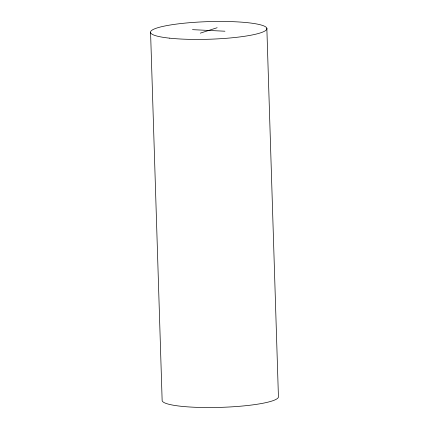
<?xml version="1.0" encoding="UTF-8"?>
<svg xmlns="http://www.w3.org/2000/svg" width="429" height="429" viewBox="0 0 429 429"><rect width="100%" height="100%" fill="white"/><g stroke="black" fill="none" stroke-linecap="round" stroke-linejoin="round"><path stroke-width="0.64" d="M200.289 33.156L217.138 27.724M192.482 29.66L224.946 31.215M266.849 28.26L278.416 396.38A58.215 8.805 -1.8 0 1 222.898 407.282A58.215 8.805 -1.8 0 1 162.151 400.74L150.584 32.62M169.455 38.149A58.215 8.805 -1.8 0 0 265.54 30.588A58.215 8.805 -1.8 0 0 191.146 22.576A58.215 8.805 -1.8 0 0 169.455 38.149"/></g></svg>
